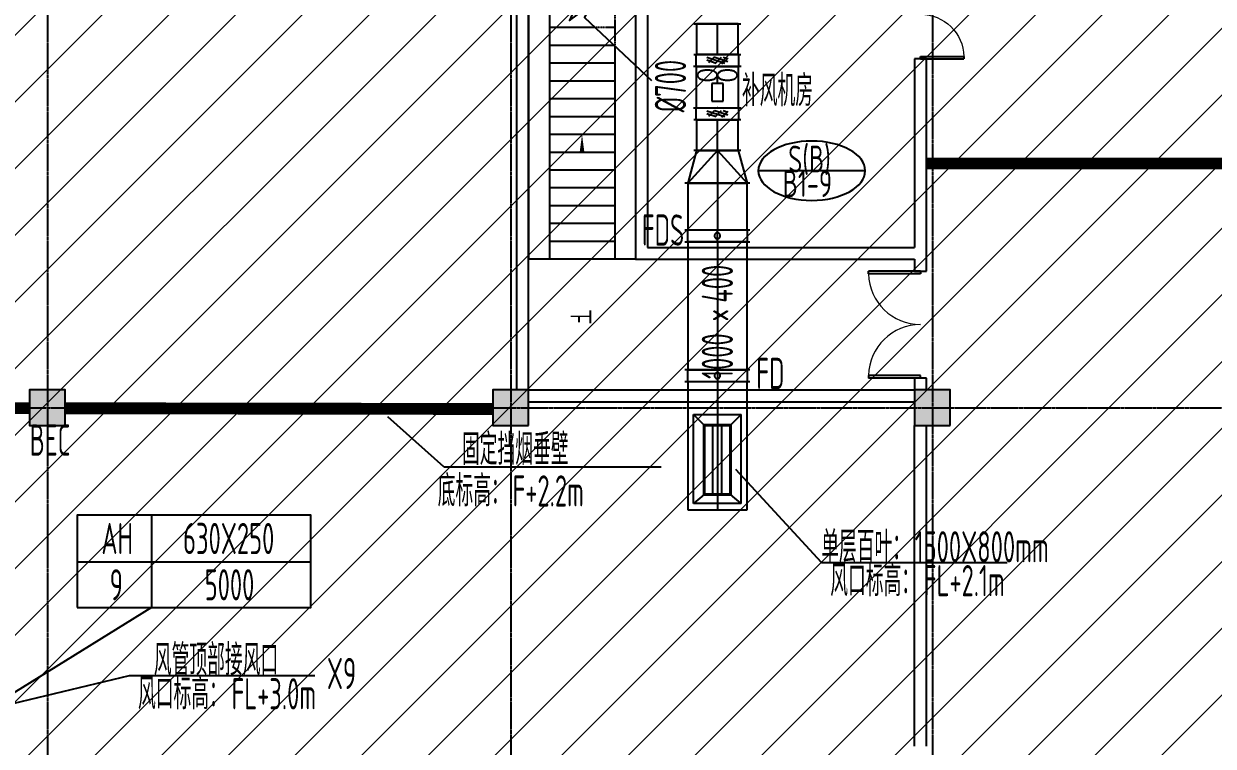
# Model space of a CAD drawing. Extents: x -20827274 to 1300756471, y -549375 to 3431892.
# Drawn here: x -90307 to -70281, y -360960 to -348796 of the extents above; entities that cross this region are included whole.
import ezdxf

# ---------------------------------------------------------------- set-up
doc = ezdxf.new("R2010")
doc.units = 0
doc.header["$LTSCALE"] = 10
for name, pattern in [('CENTER2', [1.125, 0.75, -0.125, 0.125, -0.125]), ('DASH', [0.35, 0.25, -0.1]), ('暖附图底图$0$DASH', [0.35, 0.25, -0.1]), ('暖附图底图$0$DOTE', [2.42, 2, -0.2, 0.02, -0.2])]:
    doc.linetypes.add(name, pattern=pattern)
for name, color, linetype in [('1-zs', 3, 'Continuous'), ('1-标注暖通', 4, 'Continuous'), ('DUCT-加压送风中心线', 5, 'CENTER2'), ('DUCT-加压送风标注', 3, 'Continuous'), ('DUCT-加压送风法兰', 2, 'Continuous'), ('DUCT-加压送风管', 1, 'Continuous'), ('DUCT-加压送风管端线', 2, 'Continuous'), ('DUCT-加压送风阀门', 7, 'Continuous'), ('DUCT-排风风口', 7, 'Continuous'), ('DUCT-送风中心线', 5, 'CENTER2'), ('DUCT-送风标注', 3, 'Continuous'), ('DUCT-送风法兰', 2, 'Continuous'), ('DUCT-送风管', 4, 'Continuous'), ('DUCT-送风管端线', 2, 'Continuous'), ('DUCT-送风管设备', 7, 'Continuous'), ('DUCT-送风阀门', 7, 'Continuous'), ('H-暖通设备', 181, 'Continuous'), ('PUB_HATCH', 8, 'Continuous'), ('暖附图底图$0$1-标注暖通', 8, 'Continuous'), ('暖附图底图$0$A-COLUMN', 8, 'Continuous'), ('暖附图底图$0$A-ROOM_NAME', 8, 'Continuous'), ('暖附图底图$0$A-STAIR', 8, 'Continuous'), ('暖附图底图$0$A-WALL', 8, 'Continuous'), ('暖附图底图$0$DIM_SYMB', 8, 'Continuous'), ('暖附图底图$0$DOOR_FIRE', 8, 'Continuous'), ('暖附图底图$0$DOTE', 8, 'Continuous'), ('暖附图底图$0$雨棚投影', 8, 'Continuous')]:
    doc.layers.add(name, color=color, linetype=linetype)
doc.layers.add('F-非人防区', color=105, linetype='Continuous', lineweight=15)
doc.styles.add('8B2_02', font='tssdeng.shx', dxfattribs={"width": 0.6, "bigfont": 'TSSDCHN.shx'})
doc.styles.add('暖附图底图$0$8B2_02', font='tssdeng.shx', dxfattribs={"width": 0.6, "bigfont": 'TSSDCHN.shx'})
doc.styles.add('暖附图底图$0$_TCH_DIM', font='SIMPLEX', dxfattribs={"bigfont": 'GBCBIG'})

# ---------------------------------------------------------------- blocks, each defined once
blk = doc.blocks.new('$风口$00000108')
for p, q in [((-250, 135), (-190, 75)), ((-250, -135), (-250, 135)), ((250, 135), (200, 75)), ((250, 135), (250, -135)), ((200, 25), (-190, 25)), ((200, -25), (-190, -25)), ((-250, -135), (-190, -75)), ((200, -75), (250, -135)), ((250, -135), (-250, -135))]:
    blk.add_line(p, q)
at = {"linetype": 'Continuous'}
blk.add_line((250, 135), (-250, 135), dxfattribs=at)
at = {"lineweight": 40}
for p, q in [((-190, 75), (200, 75)), ((-190, -75), (-190, 75)), ((200, 75), (200, -75)), ((-190, -75), (200, -75))]:
    blk.add_line(p, q, dxfattribs=at)
blk = doc.blocks.new('$轴流风机$00000011')
for p, q in [((-500, 500, 0), (-500, -500, 0)), ((500, 500, 0), (-500, 500, 0)), ((500, -500, 0), (500, 500, 0)), ((-339, 135, 0), (-339, -135, 0)), ((88, 135, 0), (-339, 135, 0)), ((88, -135, 0), (88, 135, 0)), ((88, 0, 0), (288, 0, 0)), ((-339, -135, 0), (88, -135, 0)), ((-500, -500, 0), (500, -500, 0))]:
    blk.add_line(p, q)
for centre, radius, start, end in [((633, 238, 0), 465, 168.1126, 180), ((462, 274, 0), 291, 153.0603, 168.1126), ((355, 329, 0), 170, 129.1821, 153.0603), ((288, 410, 0), 64.8, 90, 129.1821), ((288, 410, 0), 64.8, 50.8179, 90), ((222, 329, 0), 170, 26.9397, 50.8179), ((115, 274, 0), 291, 11.8874, 26.9397), ((-56, 238, 0), 465, 0, 11.8874), ((633, 238, 0), 465, 180, 191.8874), ((462, 202, 0), 291, 191.8874, 206.9397), ((355, 148, 0), 170, 206.9397, 230.8179), ((288, 66, 0), 64.8, 230.8179, 270), ((288, 66, 0), 64.8, 270, 309.1821), ((222, 148, 0), 170, 309.1821, 333.0603), ((115, 202, 0), 291, 333.0603, 348.1126), ((-56, 238, 0), 465, 348.1126, 0), ((633, -238, 0), 465, 168.1126, 180), ((633, -238, 0), 465, 180, 191.8874), ((462, -202, 0), 291, 153.0603, 168.1126), ((355, -148, 0), 170, 129.1821, 153.0603), ((288, -66, 0), 64.8, 90, 129.1821), ((288, -66, 0), 64.8, 50.8179, 90), ((222, -148, 0), 170, 26.9397, 50.8179), ((115, -202, 0), 291, 11.8874, 26.9397), ((-56, -238, 0), 465, 0, 11.8874), ((-56, -238, 0), 465, 348.1126, 0), ((462, -274, 0), 291, 191.8874, 206.9397), ((355, -329, 0), 170, 206.9397, 230.8179), ((288, -410, 0), 64.8, 230.8179, 270), ((288, -410, 0), 64.8, 270, 309.1821), ((222, -329, 0), 170, 309.1821, 333.0603), ((115, -274, 0), 291, 333.0603, 348.1126)]:
    blk.add_arc(centre, radius, start, end)
for p in [(-500, 0, 0), (500, 0, 0)]:
    blk.add_point(p)
blk = doc.blocks.new('暖附图底图$0$自行车坡道')
at = {"layer": '暖附图底图$0$A-STAIR'}
for p, q in [((-72448, -339871), (-67495, -339871)), ((-67495, -341671), (-67495, -339871)), ((-72119, -340221), (-67495, -340221)), ((-71995, -340353), (-71995, -340221)), ((-71695, -340638), (-71695, -340221)), ((-71395, -340993), (-71395, -340221)), ((-71095, -341321), (-71095, -340221)), ((-70795, -341321), (-70795, -340221)), ((-70495, -341321), (-70495, -340221)), ((-70195, -341321), (-70195, -340221)), ((-69895, -341321), (-69895, -340221)), ((-69595, -341321), (-69595, -340221)), ((-69295, -341321), (-69295, -340221)), ((-68995, -341321), (-68995, -340221)), ((-68695, -341321), (-68695, -340221)), ((-68395, -341321), (-68395, -340221)), ((-68095, -341321), (-68095, -340221)), ((-67795, -341321), (-67795, -340221)), ((-71095, -341321), (-67495, -341321)), ((-70759, -341671), (-67495, -341671))]:
    blk.add_line(p, q, dxfattribs=at)
at = {"layer": '暖附图底图$0$DIM_SYMB'}
blk.add_lwpolyline([(-72776, -339521), (-71718, -340648), (-71513, -340560), (-71768, -340902), (-71564, -340812), (-70507, -341939)], dxfattribs=at)
blk.add_lwpolyline([(-66753, -340771, 0, 0, 0), (-69595, -340771, 0, 80, 0), (-69295, -340771, 0, 0, 0)], format="xyseb", dxfattribs=at)
at = {"layer": '暖附图底图$0$雨棚投影', "linetype": '暖附图底图$0$DASH', "lineweight": -3, "ltscale": 2}
for p, q in [((-96295, -339871), (-72448, -339871)), ((-96295, -341671), (-96295, -339871)), ((-90595, -341671), (-90595, -339871)), ((-88595, -341671), (-88595, -339871)), ((-82895, -341671), (-82895, -339871)), ((-80895, -341671), (-80895, -339871)), ((-75195, -341671), (-75195, -339871)), ((-73195, -341671), (-73195, -339871)), ((-96295, -340221), (-90595, -340221)), ((-95995, -341321), (-95995, -340221)), ((-95695, -341321), (-95695, -340221)), ((-95395, -341321), (-95395, -340221)), ((-95095, -341321), (-95095, -340221)), ((-94795, -341321), (-94795, -340221)), ((-94495, -341321), (-94495, -340221)), ((-94195, -341321), (-94195, -340221)), ((-93895, -341321), (-93895, -340221)), ((-93595, -341321), (-93595, -340221)), ((-93295, -341321), (-93295, -340221)), ((-92995, -341321), (-92995, -340221)), ((-92695, -341321), (-92695, -340221)), ((-92395, -341321), (-92395, -340221)), ((-92095, -341321), (-92095, -340221)), ((-91795, -341321), (-91795, -340221)), ((-91495, -341321), (-91495, -340221)), ((-91195, -341321), (-91195, -340221)), ((-90895, -341321), (-90895, -340221)), ((-88595, -340221), (-82895, -340221)), ((-88295, -341321), (-88295, -340221)), ((-87995, -341321), (-87995, -340221)), ((-87695, -341321), (-87695, -340221)), ((-87395, -341321), (-87395, -340221)), ((-87095, -341321), (-87095, -340221)), ((-86795, -341321), (-86795, -340221)), ((-86495, -341321), (-86495, -340221)), ((-86195, -341321), (-86195, -340221)), ((-85895, -341321), (-85895, -340221)), ((-85595, -341321), (-85595, -340221)), ((-85295, -341321), (-85295, -340221)), ((-84995, -341321), (-84995, -340221)), ((-84695, -341321), (-84695, -340221)), ((-84395, -341321), (-84395, -340221)), ((-84095, -341321), (-84095, -340221)), ((-83795, -341321), (-83795, -340221)), ((-83495, -341321), (-83495, -340221)), ((-83195, -341321), (-83195, -340221)), ((-80895, -340221), (-75195, -340221)), ((-80595, -341321), (-80595, -340221)), ((-80295, -341321), (-80295, -340221)), ((-79995, -341321), (-79995, -340221)), ((-79695, -341321), (-79695, -340221)), ((-79395, -341321), (-79395, -340221)), ((-79095, -341321), (-79095, -340221)), ((-78795, -341321), (-78795, -340221)), ((-78495, -341321), (-78495, -340221)), ((-78195, -341321), (-78195, -340221)), ((-77895, -341321), (-77895, -340221)), ((-77595, -341321), (-77595, -340221)), ((-77295, -341321), (-77295, -340221)), ((-76995, -341321), (-76995, -340221)), ((-76695, -341321), (-76695, -340221)), ((-76395, -341321), (-76395, -340221)), ((-76095, -341321), (-76095, -340221)), ((-75795, -341321), (-75795, -340221)), ((-75495, -341321), (-75495, -340221)), ((-73195, -340221), (-72119, -340221)), ((-72895, -341321), (-72895, -340221)), ((-72595, -341321), (-72595, -340221)), ((-72295, -341321), (-72295, -340221)), ((-71995, -341321), (-71995, -340353)), ((-71695, -341321), (-71695, -340869)), ((-71395, -341321), (-71395, -340993)), ((-96295, -341321), (-90595, -341321)), ((-88595, -341321), (-82895, -341321)), ((-80895, -341321), (-75195, -341321)), ((-73195, -341321), (-71095, -341321)), ((-96295, -341671), (-70759, -341671))]:
    blk.add_line(p, q, dxfattribs=at)
at = {"layer": '暖附图底图$0$DIM_SYMB', "color": 7, "style": '暖附图底图$0$_TCH_DIM'}
blk.add_text('上', height=338, dxfattribs=at).set_placement((-66648, -340946))
blk = doc.blocks.new('_FZH')
blk.add_lwpolyline([(-0.5, -0.5), (0.5, -0.5), (0.5, 0.5), (-0.5, 0.5)], close=True)
at = {"layer": 'PUB_HATCH'}
blk.add_solid([(-0.5, -0.5), (0.5, -0.5), (-0.5, 0.5), (0.5, 0.5)], dxfattribs=at)
blk = doc.blocks.new('暖附图底图$0$$DorLib2D$00000002')
for p, q in [((-0.5, 0), (-0.5, 0.4875)), ((-0.475, 0.4875), (-0.5, 0.4875)), ((-0.475, 0), (-0.475, 0.4875)), ((0.475, 0), (0.475, 0.4875)), ((0.475, 0.4875), (0.5, 0.4875)), ((0.5, 0), (0.5, 0.4875)), ((-0.5, 0), (-0.475, 0)), ((0.5, 0), (0.475, 0))]:
    blk.add_line(p, q)
at = {"lineweight": 13}
for centre, start, end in [((-0.4875, 0), 0, 88.53072), ((0.4875, 0), 91.46928, 180)]:
    blk.add_arc(centre, 0.4875, start, end, dxfattribs=at)
blk = doc.blocks.new('暖附图底图$0$AFSFCS')
at = {"layer": '暖附图底图$0$A-WALL'}
for p, q in [((-82008.6, -354960.4), (-82008.6, -346610.4)), ((-81808.6, -354960.4), (-81808.6, -346610.4)), ((-80008.6, -347610.4), (-80008.6, -352760.4)), ((-79808.6, -347710.4), (-79808.6, -352560.4)), ((-75108.6, -349385.4), (-75308.6, -349385.4)), ((-75308.6, -349385.4), (-75308.6, -352560.4)), ((-75108.6, -352660.4), (-75108.6, -349385.4)), ((-79808.6, -352560.4), (-75308.6, -352560.4)), ((-75108.6, -352960.4), (-75108.6, -352660.4)), ((-80008.6, -352760.4), (-75308.6, -352760.4)), ((-75308.6, -352760.4), (-75308.6, -352960.4)), ((-75308.6, -352960.4), (-75108.6, -352960.4)), ((-75108.6, -354760.4), (-75308.6, -354760.4)), ((-75308.6, -354760.4), (-75308.6, -354960.4)), ((-75108.6, -354960.4), (-75108.6, -354760.4)), ((-81808.6, -354960.4), (-75308.6, -354960.4)), ((-81808.6, -355160.4), (-75308.6, -355160.4)), ((-75308.6, -360960.4), (-75308.6, -355560.4)), ((-75108.6, -360960.4), (-75108.6, -355560.4))]:
    blk.add_line(p, q, dxfattribs=at)
at = {"layer": '暖附图底图$0$DOTE', "color": 127, "linetype": '暖附图底图$0$DOTE', "ltscale": 1.5}
for p, q in [((-89908.6, -155629.3), (-89908.6, -385768.2)), ((-82108.6, -155629.3), (-82108.6, -385768.2)), ((-75008.6, -155629.3), (-75008.6, -385768.2))]:
    blk.add_line(p, q, dxfattribs=at)
at = {"layer": '暖附图底图$0$DOTE', "color": 16, "linetype": '暖附图底图$0$DOTE', "ltscale": 1.5}
blk.add_line((-113117.3, -355260.4), (10791.4, -355260.4), dxfattribs=at)
at = {"xscale": -1, "rotation": 90}
blk.add_blockref('暖附图底图$0$自行车坡道', (-421679.2, -420255.3), dxfattribs=at)
at = {"layer": '暖附图底图$0$A-COLUMN', "xscale": 600, "yscale": 600, "zscale": 600, "rotation": 90}
for p in [(-89908.6, -355260.4), (-82108.6, -355260.4), (-75008.6, -355260.4)]:
    blk.add_blockref('_FZH', p, dxfattribs=at)
at = {"layer": '暖附图底图$0$DOOR_FIRE', "zscale": 200, "rotation": 90}
for p, xscale, yscale in [((-75208.6, -348635.4), 1500, -1500), ((-75208.6, -353860.4), 1800, 1800)]:
    blk.add_blockref('暖附图底图$0$$DorLib2D$00000002', p, dxfattribs=dict(at, xscale=xscale, yscale=yscale))
at = {"layer": '暖附图底图$0$A-ROOM_NAME', "style": '暖附图底图$0$8B2_02', "width": 0.6}
blk.add_text('补风机房', height=525, dxfattribs=at).set_placement((-78215.7, -350183.7))
blk = doc.blocks.new('暖附图底图')
at = {"layer": '暖附图底图$0$1-标注暖通', "linetype": '暖附图底图$0$DASH'}
blk.add_blockref('暖附图底图$0$AFSFCS', (500000, 0), dxfattribs=at)

msp = doc.modelspace()

# ---------------------------------------------------------------- hatches: boundary and pattern name
at = {"layer": 'F-非人防区'}
h = msp.add_hatch(dxfattribs=at)
h.set_pattern_fill('ANSI31', color=8, scale=500)
h.set_pattern_definition([(45, (-67108.6, 126739.6), (-561.266, 561.266), [])])
edge = h.paths.add_edge_path()
edge.add_line((26041.4, -160910.4), (26041.4, -174910.4))
edge.add_line((26041.4, -174910.4), (44466.4, -174910.4))
edge.add_line((44466.4, -174910.4), (44466.4, -230535.4))
edge.add_line((44466.4, -230535.4), (29591.4, -230535.4))
edge.add_line((29591.4, -230535.4), (29591.4, -228585.4))
edge.add_line((29591.4, -228585.4), (32466.4, -228585.4))
edge.add_line((32466.4, -228585.4), (32466.4, -223185.4))
edge.add_line((32466.4, -223185.4), (6116.4, -223185.4))
edge.add_line((6116.4, -223185.4), (6116.4, -236210.4))
edge.add_line((6116.4, -236210.4), (5916.4, -236210.4))
edge.add_line((5916.4, -236210.4), (5921.1, -289912.2))
edge.add_line((5921.1, -289912.2), (35191.4, -289912.2))
edge.add_line((35191.4, -289912.2), (35191.4, -296310.4))
edge.add_line((35191.4, -296310.4), (35041.4, -296310.4))
edge.add_line((35041.4, -296310.4), (35041.4, -296910.4))
edge.add_line((35041.4, -296910.4), (35641.4, -296910.4))
edge.add_line((35641.4, -296910.4), (44736.4, -305099.6))
edge.add_line((44736.4, -305099.6), (22456.5, -329844))
edge.add_line((22456.5, -329844), (22456.5, -340006.4))
edge.add_line((22456.5, -340006.4), (-13248.1, -379660.4))
edge.add_line((-13248.1, -379660.4), (-90108.6, -379660.4))
edge.add_line((-90108.6, -379660.4), (-90108.6, -373660.4))
edge.add_line((-90108.6, -373660.4), (-91358.6, -373660.4))
edge.add_arc((-91358.6, -361660.4), 12000, 180, 270, ccw=False)
edge.add_line((-103358.6, -361660.4), (-103358.6, -333450.4))
edge.add_line((-103358.6, -333450.4), (-95358.6, -333436.6))
edge.add_line((-95358.6, -333436.6), (-95358.6, -160610.4))
edge.add_line((-95358.6, -160610.4), (-86333.4, -160610.4))
edge.add_line((-86333.4, -160610.4), (-86333.6, -149790))
edge.add_line((-86333.6, -149790), (-73433.4, -149790))
edge.add_line((-73433.4, -149790), (-73433.4, -160610.4))
edge.add_line((-73433.4, -160610.4), (26041.4, -160910.4))

# ---------------------------------------------------------------- linework, layer by layer
at = {"layer": '1-标注暖通'}
for p, q in [((-83233.5, -356256.2), (-84179.1, -355411.6)), ((-83233.5, -356256.2), (-79573, -356256.2)), ((-76874.3, -357865.9), (-78319.4, -356303.5, 2600)), ((-76874.3, -357865.9), (-73751.7, -357865.9)), ((-88155.2, -358626.4, -2163), (-90884.4, -360316.4, 2600)), ((-90782.6, -360310.1, 1334.8), (-88530.1, -359771.2, -2763)), ((-88530.1, -359771.2, -2763), (-85407.5, -359771.2, -2763))]:
    msp.add_line(p, q, dxfattribs=at)
at = {"layer": '1-标注暖通', "linetype": 'DASH', "const_width": 200}
for points in [[(-59308.6, -351149), (-75108.6, -351149)], [(-90208.6, -355268.8), (-95158.6, -355260.4)], [(-82408.6, -355282.1), (-89608.6, -355269.8)]]:
    msp.add_lwpolyline(points, dxfattribs=at)
at = {"layer": '1-标注暖通'}
msp.add_lwpolyline([(-89407.7, -358626.4), (-85471.7, -358626.4), (-85471.7, -357067.5), (-89407.7, -357067.5)], close=True, dxfattribs=at)
for points in [[(-88155.2, -357067.5), (-88155.2, -358626.4)], [(-89407.7, -357858), (-85471.7, -357858)]]:
    msp.add_lwpolyline(points, dxfattribs=at)
at = {"layer": 'DUCT-加压送风中心线'}
for p, q in [((-78629.5, -351480.2), (-78629.5, -352264.7)), ((-78629.5, -352465.1), (-78629.5, -354621.7)), ((-78629.5, -354822.1), (-78629.5, -356978.6))]:
    msp.add_line(p, q, dxfattribs=at)
at = {"layer": 'DUCT-加压送风法兰'}
for p, q in [((-79174.5, -352264.8), (-78084.5, -352264.8)), ((-79174.5, -352465), (-78084.5, -352465)), ((-78084.5, -354621.8), (-79174.5, -354621.8)), ((-78084.5, -354822), (-79174.5, -354822))]:
    msp.add_line(p, q, dxfattribs=at)
at = {"layer": 'DUCT-加压送风法兰', "color": 18, "true_color": 0x000000}
for p in [(-78629.5, -352264.7, 2000), (-78629.5, -352264.9, 2000), (-78629.5, -352464.9, 2000), (-78629.5, -352465.1, 2000), (-78629.5, -354621.7, 2000), (-78629.5, -354621.9, 2000), (-78629.5, -354821.9, 2000), (-78629.5, -354822.1, 2000)]:
    msp.add_point(p, dxfattribs=at)
at = {"layer": 'DUCT-加压送风管'}
for p, q in [((-79129.5, -352464.9), (-79129.5, -352264.9)), ((-78129.5, -352264.9), (-78129.5, -352464.9))]:
    msp.add_line(p, q, dxfattribs=at)
at = {"layer": 'DUCT-加压送风管端线'}
for p, q in [((-79129.5, -352264.9), (-78129.5, -352264.9)), ((-79129.5, -352464.9), (-78129.5, -352464.9)), ((-78129.5, -354621.9), (-79129.5, -354621.9)), ((-78129.5, -354821.9), (-79129.5, -354821.9))]:
    msp.add_line(p, q, dxfattribs=at)
at = {"layer": 'DUCT-加压送风阀门'}
for p, q in [((-78678.6, -352355.5), (-78679.4, -352361.8)), ((-78679.4, -352361.8), (-78679.4, -352368)), ((-78679.4, -352368), (-78678.6, -352374.3)), ((-78677, -352349.4), (-78678.6, -352355.5)), ((-78678.6, -352374.3), (-78677, -352380.3)), ((-78674.7, -352343.6), (-78677, -352349.4)), ((-78677, -352380.3), (-78674.7, -352386.2)), ((-78671.7, -352338.1), (-78674.7, -352343.6)), ((-78674.7, -352386.2), (-78671.7, -352391.7)), ((-78668, -352333), (-78671.7, -352338.1)), ((-78671.7, -352391.7), (-78668, -352396.8)), ((-78663.7, -352328.4), (-78668, -352333)), ((-78668, -352396.8), (-78663.7, -352401.3)), ((-78658.9, -352324.4), (-78663.7, -352328.4)), ((-78663.7, -352401.3), (-78658.9, -352405.3)), ((-78653.5, -352321.1), (-78658.9, -352324.4)), ((-78658.9, -352405.3), (-78653.5, -352408.7)), ((-78647.9, -352318.4), (-78653.5, -352321.1)), ((-78653.5, -352408.7), (-78647.9, -352411.4)), ((-78641.9, -352316.5), (-78647.9, -352318.4)), ((-78647.9, -352411.4), (-78641.9, -352413.3)), ((-78635.7, -352315.3), (-78641.9, -352316.5)), ((-78641.9, -352413.3), (-78635.7, -352414.5)), ((-78629.5, -352314.9), (-78635.7, -352315.3)), ((-78635.7, -352414.5), (-78629.5, -352414.9)), ((-78629.5, -352452.4), (-78629.5, -352277.4)), ((-78623.2, -352315.3), (-78629.5, -352314.9)), ((-78629.5, -352414.9), (-78623.2, -352414.5)), ((-78617, -352316.5), (-78623.2, -352315.3)), ((-78623.2, -352414.5), (-78617, -352413.3)), ((-78611.1, -352318.4), (-78617, -352316.5)), ((-78617, -352413.3), (-78611.1, -352411.4)), ((-78605.4, -352321.1), (-78611.1, -352318.4)), ((-78611.1, -352411.4), (-78605.4, -352408.7)), ((-78600.1, -352324.4), (-78605.4, -352321.1)), ((-78605.4, -352408.7), (-78600.1, -352405.3)), ((-78595.2, -352328.4), (-78600.1, -352324.4)), ((-78600.1, -352405.3), (-78595.2, -352401.3)), ((-78590.9, -352333), (-78595.2, -352328.4)), ((-78595.2, -352401.3), (-78590.9, -352396.8)), ((-78587.2, -352338.1), (-78590.9, -352333)), ((-78590.9, -352396.8), (-78587.2, -352391.7)), ((-78584.2, -352343.6), (-78587.2, -352338.1)), ((-78587.2, -352391.7), (-78584.2, -352386.2)), ((-78581.9, -352349.4), (-78584.2, -352343.6)), ((-78584.2, -352386.2), (-78581.9, -352380.3)), ((-78580.3, -352355.5), (-78581.9, -352349.4)), ((-78581.9, -352380.3), (-78580.3, -352374.3)), ((-78579.6, -352361.8), (-78580.3, -352355.5)), ((-78580.3, -352374.3), (-78579.6, -352368)), ((-78579.6, -352368), (-78579.6, -352361.8)), ((-78629.5, -354634.4), (-78629.5, -354809.4)), ((-78678.6, -354712.5), (-78679.4, -354718.7)), ((-78679.4, -354718.7), (-78679.4, -354725)), ((-78679.4, -354725), (-78678.6, -354731.2)), ((-78677, -354706.4), (-78678.6, -354712.5)), ((-78678.6, -354731.2), (-78677, -354737.3)), ((-78674.7, -354700.6), (-78677, -354706.4)), ((-78677, -354737.3), (-78674.7, -354743.2)), ((-78671.7, -354695.1), (-78674.7, -354700.6)), ((-78674.7, -354743.2), (-78671.7, -354748.7)), ((-78668, -354690), (-78671.7, -354695.1)), ((-78671.7, -354748.7), (-78668, -354753.7)), ((-78663.7, -354685.4), (-78668, -354690)), ((-78668, -354753.7), (-78663.7, -354758.3)), ((-78658.9, -354681.4), (-78663.7, -354685.4)), ((-78663.7, -354758.3), (-78658.9, -354762.3)), ((-78653.5, -354678.1), (-78658.9, -354681.4)), ((-78658.9, -354762.3), (-78653.5, -354765.7)), ((-78647.9, -354675.4), (-78653.5, -354678.1)), ((-78653.5, -354765.7), (-78647.9, -354768.4)), ((-78641.9, -354673.4), (-78647.9, -354675.4)), ((-78647.9, -354768.4), (-78641.9, -354770.3)), ((-78635.7, -354672.3), (-78641.9, -354673.4)), ((-78641.9, -354770.3), (-78635.7, -354771.5)), ((-78629.5, -354671.9), (-78635.7, -354672.3)), ((-78635.7, -354771.5), (-78629.5, -354771.9)), ((-78623.2, -354672.3), (-78629.5, -354671.9)), ((-78629.5, -354771.9), (-78623.2, -354771.5)), ((-78617, -354673.4), (-78623.2, -354672.3)), ((-78623.2, -354771.5), (-78617, -354770.3)), ((-78611.1, -354675.4), (-78617, -354673.4)), ((-78617, -354770.3), (-78611.1, -354768.4)), ((-78605.4, -354678.1), (-78611.1, -354675.4)), ((-78611.1, -354768.4), (-78605.4, -354765.7)), ((-78600.1, -354681.4), (-78605.4, -354678.1)), ((-78605.4, -354765.7), (-78600.1, -354762.3)), ((-78595.2, -354685.4), (-78600.1, -354681.4)), ((-78600.1, -354762.3), (-78595.2, -354758.3)), ((-78590.9, -354690), (-78595.2, -354685.4)), ((-78595.2, -354758.3), (-78590.9, -354753.7)), ((-78587.2, -354695.1), (-78590.9, -354690)), ((-78590.9, -354753.7), (-78587.2, -354748.7)), ((-78584.2, -354700.6), (-78587.2, -354695.1)), ((-78587.2, -354748.7), (-78584.2, -354743.2)), ((-78581.9, -354706.4), (-78584.2, -354700.6)), ((-78584.2, -354743.2), (-78581.9, -354737.3)), ((-78580.3, -354712.5), (-78581.9, -354706.4)), ((-78581.9, -354737.3), (-78580.3, -354731.2)), ((-78579.6, -354718.7), (-78580.3, -354712.5)), ((-78580.3, -354731.2), (-78579.6, -354725)), ((-78579.6, -354725), (-78579.6, -354718.7))]:
    msp.add_line(p, q, dxfattribs=at)
at = {"layer": 'DUCT-送风中心线'}
for p, q in [((-78629.5, -349312.2), (-78629.5, -348795.8)), ((-78629.5, -349312.4), (-78629.5, -349312.6)), ((-78629.5, -350413.2), (-78629.5, -350413)), ((-78629.5, -350929.8), (-78629.5, -350413.4)), ((-78629.5, -350930), (-78629.5, -351480))]:
    msp.add_line(p, q, dxfattribs=at)
at = {"layer": 'DUCT-送风法兰'}
for p, q in [((-79024.5, -348795.7), (-78234.5, -348795.7)), ((-79024.5, -349312.3), (-78234.5, -349312.3)), ((-78229.5, -349512.7), (-79029.5, -349512.7)), ((-79029.5, -350212.9), (-78229.5, -350212.9)), ((-78234.5, -350413.3), (-79024.5, -350413.3)), ((-78234.5, -350929.9), (-79024.5, -350929.9)), ((-78084.5, -351480.1), (-79174.5, -351480.1))]:
    msp.add_line(p, q, dxfattribs=at)
at = {"layer": 'DUCT-送风法兰', "color": 18, "true_color": 0x000000}
for p in [(-78629.5, -348795.8, 2000), (-78629.5, -349312.2, 2000), (-78629.5, -349312.4, 2000), (-78629.5, -349512.6, 2000), (-78629.5, -349512.8, 2000), (-78629.5, -350212.8, 2000), (-78629.5, -350213, 2000), (-78629.5, -350413.2, 2000), (-78629.5, -350413.4, 2000), (-78629.5, -350929.8, 2000), (-78629.5, -350930, 2000), (-78629.5, -351480, 2000), (-78629.5, -351480.2, 2000)]:
    msp.add_point(p, dxfattribs=at)
at = {"layer": 'DUCT-送风管'}
for p, q in [((-78279.5, -348795.8), (-78979.5, -348795.8)), ((-78979.5, -348795.8), (-78979.5, -349312.2)), ((-78279.5, -349312.2), (-78279.5, -348795.8)), ((-78979.5, -349312.4), (-78984.5, -349312.6)), ((-78984.5, -349512.6), (-78984.5, -349312.6)), ((-78979.5, -349312.2), (-78279.5, -349312.2)), ((-78279.5, -349312.4), (-78274.5, -349312.6)), ((-78274.5, -349312.6), (-78274.5, -349512.6)), ((-78984.5, -350413), (-78984.5, -350213)), ((-78274.5, -350213), (-78274.5, -350413)), ((-78979.5, -350413.2), (-78984.5, -350413)), ((-78279.5, -350413.4), (-78979.5, -350413.4)), ((-78979.5, -350413.4), (-78979.5, -350929.8)), ((-78279.5, -350413.2), (-78274.5, -350413)), ((-78279.5, -350929.8), (-78279.5, -350413.4)), ((-78979.5, -350930), (-79129.5, -351480)), ((-78629.5, -350930), (-79129.5, -351480)), ((-78979.5, -350929.8), (-78279.5, -350929.8)), ((-78629.5, -350930), (-78129.5, -351480)), ((-78279.5, -350930), (-78129.5, -351480)), ((-79129.5, -351480.2), (-79129.5, -352264.7)), ((-78129.5, -351480.2), (-79129.5, -351480.2)), ((-78129.5, -352264.7), (-78129.5, -351480.2)), ((-79129.5, -352264.7), (-78129.5, -352264.7)), ((-79129.5, -352465.1), (-79129.5, -354621.7)), ((-78129.5, -352465.1), (-79129.5, -352465.1)), ((-78129.5, -354621.7), (-78129.5, -352465.1)), ((-79129.5, -354621.7), (-78129.5, -354621.7)), ((-79129.5, -354821.9), (-79129.5, -354621.9)), ((-78129.5, -354621.9), (-78129.5, -354821.9)), ((-79129.5, -354822.1), (-79129.5, -356978.6)), ((-78129.5, -354822.1), (-79129.5, -354822.1)), ((-78129.5, -356978.6), (-78129.5, -354822.1)), ((-79129.5, -356978.6), (-78129.5, -356978.6))]:
    msp.add_line(p, q, dxfattribs=at)
at = {"layer": 'DUCT-送风管', "color": 18, "true_color": 0x000000}
for p in [(-78629.5, -349312.4, 2000), (-78629.5, -349312.6, 2000), (-78629.5, -350413, 2000), (-78629.5, -350413.2, 2000), (-78629.5, -350930, 2000), (-78629.5, -351480, 2000)]:
    msp.add_point(p, dxfattribs=at)
at = {"layer": 'DUCT-送风管端线'}
for p, q in [((-78984.5, -349312.6), (-78274.5, -349312.6)), ((-78984.5, -349312.6), (-78274.5, -349312.6)), ((-78279.5, -349312.4), (-78979.5, -349312.4)), ((-78984.5, -349512.6), (-78274.5, -349512.6)), ((-78984.5, -350213), (-78274.5, -350213)), ((-78274.5, -350413), (-78984.5, -350413)), ((-78984.5, -350413), (-78274.5, -350413)), ((-78979.5, -350413.2), (-78279.5, -350413.2)), ((-78279.5, -350930), (-78979.5, -350930)), ((-79129.5, -351480), (-78129.5, -351480))]:
    msp.add_line(p, q, dxfattribs=at)
at = {"layer": 'DUCT-送风阀门'}
for p, q in [((-78505.9, -349462.6), (-78807, -349364.7)), ((-78647.9, -349462.6), (-78807, -349410.9)), ((-78678.4, -349354.5), (-78780.9, -349454.5)), ((-78452, -349434), (-78671.4, -349362.6)), ((-78563.5, -349362.6), (-78666, -349462.6)), ((-78454.8, -349374.2), (-78557.2, -349474.2)), ((-78452, -349387.8), (-78529.4, -349362.6)), ((-78678.4, -350254.9), (-78780.9, -350354.9)), ((-78452, -350334.4), (-78671.4, -350263)), ((-78563.5, -350263), (-78666, -350363)), ((-78452, -350288.2), (-78529.4, -350263)), ((-78505.9, -350363), (-78807, -350265.1)), ((-78647.9, -350363), (-78807, -350311.3)), ((-78454.8, -350274.6), (-78557.2, -350374.6))]:
    msp.add_line(p, q, dxfattribs=at)
at = {"layer": 'H-暖通设备', "linetype": 'Continuous'}
msp.add_line((-76139.9, -351269.5), (-77939.9, -351269.5), dxfattribs=at)
at = {"layer": 'H-暖通设备', "linetype": 'Continuous', "extrusion": (0, 0, -1)}
msp.add_ellipse((-77039.9, -351269.5), major_axis=(-900, 0), ratio=0.5555556, dxfattribs=at)

# ---------------------------------------------------------------- block references
at = {"layer": '1-zs'}
msp.add_blockref('暖附图底图', (-500000, 0), dxfattribs=at)
at = {"layer": 'DUCT-排风风口', "xscale": 3, "yscale": 2.962962962962963, "rotation": 270}
msp.add_blockref('$风口$00000108', (-78629.5, -356124.3, 2600), dxfattribs=at)
at = {"layer": 'DUCT-送风管设备', "xscale": 0.7000000000000001, "yscale": 0.71, "zscale": 710, "rotation": 90}
msp.add_blockref('$轴流风机$00000011', (-78629.5, -349862.8, 2000), dxfattribs=at)

# ---------------------------------------------------------------- texts
at = {"layer": '1-标注暖通', "style": '8B2_02', "width": 0.6}
for s, p in [('FDS', (-79900.3, -352531, -4000)), ('FD', (-77974.8, -354945.4)), ('BEC', (-90209.1, -356068)), ('固定挡烟垂壁', (-82930.3, -356223.5)), ('底标高：', (-83338.9, -356924)), ('F+2.2m', (-82078.9, -356924)), ('AH', (-88999.5, -357725.3)), ('630X250', (-87625.2, -357725.3)), ('单层百叶：', (-76881.1, -357864.9)), ('1500X800mm', (-75306.1, -357864.9)), ('风口标高：', (-76729.1, -358435.1)), ('9', (-88860.2, -358504.7)), ('5000', (-87261.7, -358504.7)), ('FL+2.1m', (-75154.1, -358435.1)), ('风管顶部接风口', (-88118.2, -359770.3, -2763)), ('X9', (-85203.7, -359998.2, -2763)), ('风口标高：', (-88384.9, -360340.4, -2763)), ('FL+3.0m', (-86809.9, -360340.4, -2763))]:
    msp.add_text(s, height=525, dxfattribs=at).set_placement(p)
at = {"layer": 'DUCT-加压送风标注', "style": '8B2_02', "width": 0.6}
for s, p in [('400', (-78367, -353491.1)), ('×', (-78367, -353806.1)), ('1000', (-78367, -354775.4))]:
    msp.add_text(s, height=525, rotation=90, dxfattribs=at).set_placement(p)
at = {"layer": 'DUCT-送风标注', "color": 1, "style": '8B2_02', "width": 0.6}
msp.add_text('%%C700', height=525, rotation=90, dxfattribs=at).set_placement((-79156.5, -350285.7, 2000))
at = {"layer": 'H-暖通设备', "linetype": 'Continuous', "style": '8B2_02', "width": 0.7}
for s, p in [('S(B)', (-77436.8, -351297.4)), ('B1-9', (-77530.1, -351712))]:
    msp.add_text(s, height=450, dxfattribs=at).set_placement(p)

doc.saveas('drawing.dxf')
